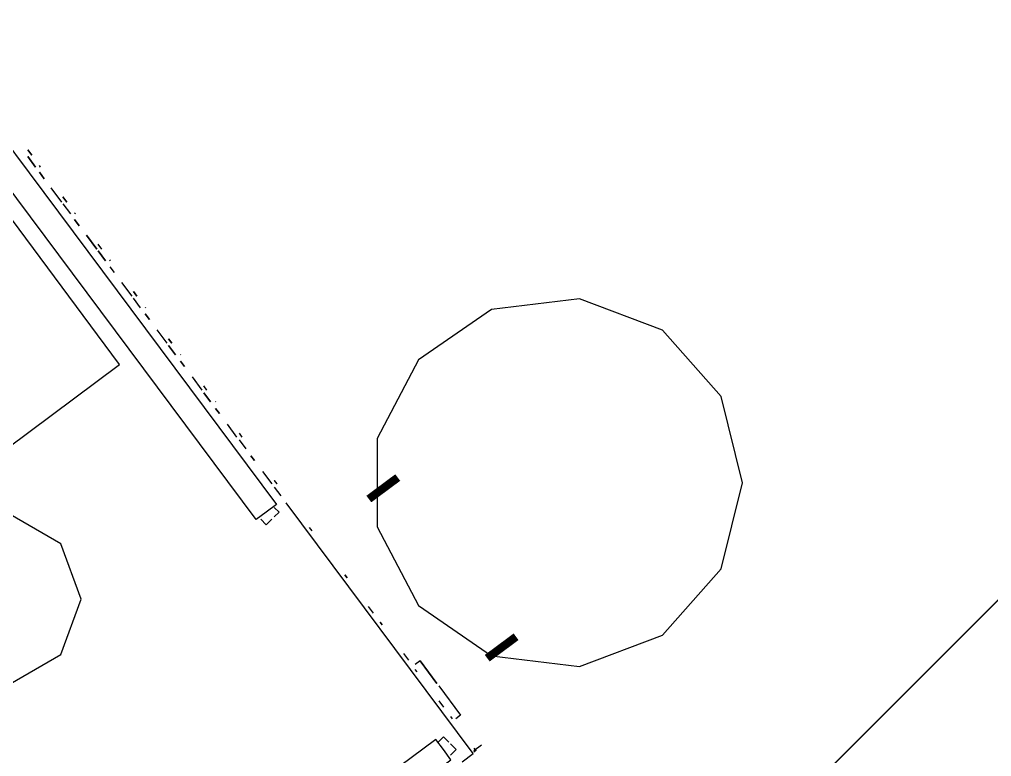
# Model space of a CAD drawing. Extents: x -57244 to 324435, y 15553 to 159369.
# Drawn here: x 171536 to 173833, y 112275 to 114017 of the extents above; entities that cross this region are included whole.
import ezdxf

# ---------------------------------------------------------------- set-up
doc = ezdxf.new("R2010")
doc.units = 0
doc.header["$LTSCALE"] = 2000
doc.header["$MEASUREMENT"] = 0
doc.linetypes.add('HIDDEN', pattern=[0.375, 0.25, -0.125])
doc.layers.add('BASE', color=253, linetype='CONTINUOUS')

msp = doc.modelspace()

# ---------------------------------------------------------------- linework, layer by layer
at = {"layer": 'BASE', "linetype": 'Continuous'}
for p, q in [((175217.9640535425, 114015.2137172002, 500), (173234.2640535425, 112031.5137172003, 500)), ((171555.8440535431, 113709.2537172001, 2043.139999999999), (171565.6440535429, 113696.1137172004, 2043.139999999999)), ((171565.6440535429, 113696.1137172004, 2934.679999999997), (171555.8440535431, 113709.2537172001, 2935.099999999999)), ((171574.3840535389, 113668.3737172005, 2940.859999999997), (171555.8440535431, 113693.2337172003, 2941.639999999999)), ((171555.8440535431, 113693.2337172003, 2941.639999999999), (171574.3840535389, 113668.3737172005, 2940.859999999997)), ((171586.3240535414, 113668.3737172005, 2933.799999999996), (171583.5840535394, 113672.0537172002, 2933.920000000002)), ((171586.3240535414, 113668.3737172005, 2043.139999999999), (171583.5840535394, 113672.0537172002, 2043.139999999999)), ((171583.5840535394, 113656.0137172001, 2940.479999999996), (171595.0640535433, 113640.6337172001, 2939.979999999996)), ((171595.0640535433, 113640.6337172001, 2939.979999999996), (171583.5840535394, 113656.0137172001, 2940.479999999996)), ((171636.4240535404, 113585.1537172004, 2938.239999999998), (171611.3440535424, 113618.7937172004, 2939.299999999996)), ((171636.4240535404, 113585.1537172004, 2938.239999999998), (171611.3440535424, 113618.7937172004, 2939.299999999996)), ((171639.0840535387, 113597.6137172002, 2931.579999999998), (171648.3840535438, 113585.1537172004, 2931.18)), ((171648.3840535438, 113585.1537172004, 2043.139999999999), (171639.0840535387, 113597.6137172002, 2043.139999999999)), ((171639.0840535387, 113581.5937172004, 2938.119999999999), (171657.1040535389, 113557.4137172004, 2937.360000000001)), ((171639.0840535387, 113581.5937172004, 2938.119999999999), (171657.1040535389, 113557.4137172004, 2937.360000000001)), ((171666.8240535407, 113560.4137172003, 2043.139999999999), (171669.0640535424, 113557.4137172004, 2043.139999999999)), ((171669.0640535424, 113557.4137172004, 2930.299999999999), (171666.8240535407, 113560.4137172003, 2930.399999999998)), ((171677.8040535384, 113529.6537172003, 2936.48), (171666.8240535407, 113544.3737172002, 2936.939999999999)), ((171666.8240535407, 113544.3737172002, 2936.939999999999), (171677.8040535384, 113529.6537172003, 2936.48)), ((171719.1640535413, 113474.1737172002, 2934.719999999998), (171694.5640535428, 113507.1737172003, 2935.759999999998)), ((171694.5640535428, 113507.1737172003, 2935.759999999998), (171719.1640535413, 113474.1737172002, 2934.719999999998)), ((171731.1040535438, 113474.1737172002, 2927.679999999997), (171722.3040535391, 113485.9937172002, 2928.039999999997)), ((171731.1240535389, 113474.1737172002, 2043.139999999999), (171722.3040535391, 113485.9937172002, 2043.139999999999)), ((171739.8440535398, 113446.4337172003, 2933.859999999997), (171722.3040535391, 113469.9537172002, 2934.599999999999)), ((171722.3040535391, 113469.9537172002, 2934.599999999999), (171739.8440535398, 113446.4337172003, 2933.859999999997)), ((171751.8040535433, 113446.4337172003, 2926.799999999996), (171750.0440535412, 113448.7737172004, 2926.860000000001)), ((171751.8040535433, 113446.4337172003, 2043.139999999999), (171750.0440535412, 113448.7737172004, 2043.139999999999)), ((171750.0440535412, 113432.7537172002, 2933.420000000002), (171760.5240535384, 113418.6937172003, 2932.979999999996)), ((171750.0440535412, 113432.7537172002, 2933.420000000002), (171760.5240535384, 113418.6937172003, 2932.979999999996)), ((171777.8040535384, 113395.5337172004, 2932.239999999994), (171801.9040535422, 113363.1937172003, 2931.219999999998)), ((171777.8040535384, 113395.5337172004, 2932.239999999994), (171801.9040535422, 113363.1937172003, 2931.219999999998)), ((171813.8440535389, 113363.1937172003, 2043.139999999999), (171805.5440535405, 113374.3537172003, 2043.139999999999)), ((171805.5440535405, 113374.3537172003, 2924.52), (171813.8440535389, 113363.1937172003, 2924.16)), ((171822.5840535407, 113335.4537172004, 2930.34), (171805.5440535405, 113358.3137172003, 2931.059999999998)), ((171822.5840535407, 113335.4537172004, 2930.34), (171805.5440535405, 113358.3137172003, 2931.059999999998)), ((171833.2840535426, 113337.1337172001, 2043.139999999999), (171834.5440535384, 113335.4537172004, 2043.139999999999)), ((171833.2840535426, 113337.1337172001, 2923.339999999997), (171834.5240535433, 113335.4537172004, 2923.279999999999)), ((171843.2640535393, 113307.7137172001, 2929.459999999999), (171833.2840535426, 113321.1137172004, 2929.899999999998)), ((171833.2840535426, 113321.1137172004, 2929.899999999998), (171843.2640535393, 113307.7137172001, 2929.459999999999)), ((171861.0240535388, 113283.8937172001, 2928.719999999998), (171884.6440535431, 113252.2337172003, 2927.720000000001)), ((171861.0240535388, 113283.8937172001, 2928.719999999998), (171884.6440535431, 113252.2337172003, 2927.720000000001)), ((171888.7640535409, 113262.7137172004, 2920.979999999996), (171896.5840535398, 113252.2337172003, 2920.659999999996)), ((171896.5840535398, 113252.2337172003, 2043.139999999999), (171888.7640535409, 113262.7137172004, 2043.139999999999)), ((171888.7640535409, 113246.6937172002, 2927.540000000001), (171905.3240535417, 113224.4937172005, 2926.84)), ((171905.3240535417, 113224.4937172005, 2926.84), (171888.7640535409, 113246.6937172002, 2927.540000000001)), ((171917.2640535384, 113224.4937172005, 2043.139999999999), (171916.504053543, 113225.5137172001, 2043.139999999999)), ((171916.504053543, 113225.4937172002, 2919.82), (171917.2640535384, 113224.4937172005, 2919.779999999999)), ((171916.504053543, 113209.4737172005, 2926.360000000001), (171926.0040535402, 113196.7337172003, 2925.959999999999)), ((171926.0040535402, 113196.7337172003, 2925.959999999999), (171916.504053543, 113209.4737172005, 2926.360000000001)), ((171944.2640535402, 113172.2737172005, 2925.18), (171967.3840535441, 113141.2537172001, 2924.199999999997)), ((171944.2640535402, 113172.2737172005, 2925.18), (171967.3840535441, 113141.2537172001, 2924.199999999997)), ((171979.3240535407, 113141.2537172001, 2917.16), (171972.0040535423, 113151.0737172002, 2917.459999999999)), ((171979.3240535407, 113141.2537172001, 2043.139999999999), (171972.0040535423, 113151.0737172002, 2043.139999999999)), ((171972.0040535423, 113135.0537172003, 2924.019999999997), (171988.0640535426, 113113.5137172003, 2923.339999999997)), ((171988.0640535426, 113113.5137172003, 2923.339999999997), (171972.0040535423, 113135.0537172003, 2924.019999999997)), ((172000.0040535393, 113113.5137172003, 2916.279999999999), (171999.7440535386, 113113.8737172002, 2916.279999999999)), ((172000.0040535393, 113113.5137172003, 2043.139999999999), (171999.7440535386, 113113.8737172002, 2043.139999999999)), ((171999.7440535386, 113097.8337172002, 2922.839999999997), (172008.7440535411, 113085.7737172004, 2922.459999999999)), ((172008.7440535411, 113085.7737172004, 2922.459999999999), (171999.7440535386, 113097.8337172002, 2922.839999999997)), ((172050.104053544, 113030.2737172003, 2920.700000000001), (172027.4840535407, 113060.6337172003, 2921.659999999996)), ((172050.104053544, 113030.2737172003, 2920.700000000001), (172027.4840535407, 113060.6337172003, 2921.659999999996)), ((172055.2240535427, 113039.4537172001, 2043.139999999999), (172062.0640535417, 113030.2737172003, 2043.139999999999)), ((172055.2240535427, 113039.4337172003, 2913.939999999995), (172062.0640535417, 113030.2737172003, 2913.639999999999)), ((172055.2240535427, 113023.4137172004, 2920.479999999996), (172070.8040535435, 113002.5337172004, 2919.82)), ((172055.2240535427, 113023.4137172004, 2920.479999999996), (172070.8040535435, 113002.5337172004, 2919.82)), ((172082.964053539, 112986.2137172001, 2919.299999999999), (172091.4840535421, 112974.7937172002, 2918.939999999999)), ((172091.4840535421, 112974.7937172002, 2918.939999999999), (172082.964053539, 112986.2137172001, 2919.299999999999)), ((172110.724053542, 112948.9937172004, 2918.139999999999), (172132.8440535391, 112919.3137172003, 2917.199999999997)), ((172110.724053542, 112948.9937172004, 2918.139999999999), (172132.8440535391, 112919.3137172003, 2917.199999999997)), ((172138.4640535383, 112927.8137172002, 2910.399999999998), (172144.7840535416, 112919.3137172003, 2910.139999999999)), ((172138.4640535383, 112927.8137172002, 2043.139999999999), (172144.8040535426, 112919.3137172003, 2043.139999999999)), ((172138.4640535383, 112911.7937172004, 2916.959999999999), (172153.5240535435, 112891.5737172004, 2916.319999999996)), ((172138.4640535383, 112911.7937172004, 2916.959999999999), (172153.5240535435, 112891.5737172004, 2916.319999999996)), ((172607.9440535439, 112282.0737172003, 2897.059999999998), (172166.2040535404, 112874.5737172002, 2915.780000000002)), ((172227.5240535426, 112808.3337172004, 2906.639999999999), (172221.6840535387, 112816.1737172003, 2906.880000000001)), ((172227.5240535426, 112808.3337172004, 2043.139999999999), (172221.6840535387, 112816.1737172003, 2043.139999999999)), ((172304.9240535401, 112704.5337172004, 2043.139999999999), (172310.2640535435, 112697.3537172003, 2043.139999999999)), ((172310.2640535435, 112697.3537172003, 2903.120000000003), (172304.9240535401, 112704.5337172004, 2903.359999999997)), ((172360.4040535385, 112630.1137172004, 2901), (172372.32405354, 112614.1337172003, 2900.5)), ((172360.4040535385, 112630.1137172004, 2043.139999999999), (172372.32405354, 112614.1337172003, 2043.139999999999)), ((172393.0040535386, 112586.3937172003, 2043.139999999999), (172388.1440535406, 112592.9137172004, 2043.139999999999)), ((172388.1440535406, 112592.8937172001, 2899.82), (172393.0040535386, 112586.3937172003, 2899.619999999999)), ((172443.6440535399, 112518.4737172005, 2897.479999999996), (172455.04405354, 112503.1537172004, 2896.979999999996)), ((172443.6440535399, 112518.4737172005, 2043.139999999999), (172455.064053541, 112503.1537172004, 2043.139999999999)), ((172482.8440535391, 112501.3337172002, 830), (172522.7240535416, 112447.6737172002, 830)), ((172475.7440535395, 112475.4137172005, 2043.139999999999), (172471.384053542, 112481.2737172002, 2043.139999999999)), ((172475.7440535395, 112475.4137172005, 2896.119999999995), (172471.384053542, 112481.2537172002, 2896.299999999996)), ((172526.8640535403, 112406.8537172005, 2043.139999999999), (172537.8040535419, 112392.1937172004, 2043.139999999999)), ((172526.8640535403, 112406.8337172002, 2893.939999999999), (172537.7840535409, 112392.1937172004, 2893.48)), ((172554.6040535424, 112369.6337172003, 2892.779999999999), (172558.4640535395, 112364.4337172003, 2892.599999999999)), ((172554.6040535424, 112369.6337172003, 2043.139999999999), (172558.4840535404, 112364.4337172003, 2043.139999999999)), ((172610.1040535417, 112289.6937172003, 2029.339999999997), (172628.2240535409, 112303.1937172004, 2029.339999999997)), ((172610.1040535417, 112289.6937172003, 2869.34), (172628.2240535409, 112303.1937172004, 2869.34)), ((172610.1040535417, 112295.2137172001, 2043.139999999999), (172614.4240535432, 112289.3937172001, 2043.139999999999)), ((172612.8640535389, 112287.8337172003, 2884.699999999997), (172610.1040535417, 112285.7737172004, 2884.699999999997)), ((172612.8640535389, 112287.8337172003, 2044.700000000001), (172610.1040535417, 112285.7737172004, 2044.700000000001))]:
    msp.add_line(p, q, dxfattribs=at)
for points, elevation in [([(169086.6840535412, 111777.3737172004), (170710.8440535411, 110150.3937172003), (171353.1440535412, 110150.3937172003), (175783.4640535412, 114580.7137172003), (173841.6240535411, 116525.9337172003)], 800.0000000001819), ([(173841.6240535411, 116525.9337172003), (175783.4640535412, 114580.7137172003), (171353.1440535412, 110150.3937172003), (170710.8440535411, 110150.3937172003), (169086.6840535412, 111777.3737172004)], 800.0000000001819), ([(172138.4640535412, 112841.8737172004), (172149.5840535412, 112852.9937172002), (172138.4640535412, 112864.1137172004)], 4038.440000000002), ([(172132.6640535412, 112836.0737172003), (172119.5840535412, 112822.9937172004), (172106.4840535412, 112836.0737172003)], 4038.440000000002), ([(172522.7240535412, 112447.6737172003), (172482.8440535412, 112501.3337172003), (172471.3840535411, 112492.7937172003)], 850), ([(172526.8640535411, 112442.0937172003), (172578.3040535412, 112372.8937172003), (172566.9240535412, 112364.4337172003)], 850), ([(172526.8640535411, 112442.0937172003), (172578.3040535412, 112372.8937172003), (172566.9240535412, 112364.4337172003)], 830.0000000000073), ([(172550.7040535412, 112308.9537172003), (172537.9240535412, 112321.7337172003), (172525.1240535411, 112308.9537172003)], 4038.459999999999), ([(172554.6040535651, 112278.4337172003), (172567.9240535652, 112291.7337172003), (172554.6040535651, 112305.0537172003)], 4038.46000014625)]:
    msp.add_lwpolyline(points, dxfattribs=dict(at, elevation=elevation))
for points, elevation in [([(171452.0040535415, 112962.9337172003), (171773.0640535414, 113201.5337172003), (171415.1440535415, 113683.0937172003), (171094.1040535415, 113444.4737172003)], 2997.020000001714), ([(171288.0840535411, 112577.7737172003), (171377.3440535411, 112471.4137172003), (171514.0840535411, 112447.2937172003), (171634.3440535411, 112516.7337172003), (171681.8440535411, 112647.2137172003), (171634.3440535411, 112777.6937172003), (171514.0840535411, 112847.1337172003), (171377.3440535411, 112823.0137172003), (171288.0840535411, 112716.6337172004)], 3010.019999999993)]:
    msp.add_lwpolyline(points, close=True, dxfattribs=dict(at, elevation=elevation))
at = {"layer": 'BASE', "linetype": 'HIDDEN', "elevation": 2988.459999999635}
msp.add_lwpolyline([(172381.8040535411, 113027.0737172003), (172381.8040535411, 112817.6737172003), (172479.1240535411, 112632.2537172004), (172651.4440535411, 112513.2937172003), (172859.3240535411, 112488.0537172003), (173055.1240535411, 112562.3137172003), (173193.9840535411, 112719.0537172003), (173244.0840535411, 112922.3737172002), (173193.9840535411, 113125.6937172003), (173055.1240535411, 113282.4337172003), (172859.3240535411, 113356.6737172003), (172651.4440535411, 113331.4337172003), (172479.1240535411, 113212.4937172004)], close=True, dxfattribs=at)
at = {"layer": 'BASE', "linetype": 'Continuous', "const_width": 10, "elevation": 2988.459999999992}
for points in [[(172363.0240535412, 112890.5337172003), (172368.6240535411, 112883.0337172003), (172428.8240535412, 112927.7737172003), (172423.2240535412, 112935.2937172003)], [(172708.4040535412, 112551.5537172003), (172702.8040535412, 112559.0537172003), (172642.6240535411, 112514.3537172003), (172648.2040535412, 112506.8537172002)]]:
    msp.add_lwpolyline(points, close=True, dxfattribs=at)
at = {"layer": 'BASE', "linetype": 'Continuous', "extrusion": (0.01513209997243821, -0.0203030272167526, 0.9996793519105314), "elevation": 3228.385730067364}
msp.add_lwpolyline([(205464.0526941391, -13043.72531469082), (205495.9808384633, -13043.72531469085), (205495.8667071816, -12304.44126713261)], dxfattribs=at)
at = {"layer": 'BASE', "linetype": 'Continuous', "extrusion": (-0.801830865134068, -0.5975509991378312, 0.0002591287940989474), "elevation": -205505.4652771736}
msp.add_lwpolyline([(13101.58824968922, 2943.672482228375), (13109.420286461, 2943.472482221659), (13108.82028926612, 2936.39248198398)], dxfattribs=at)
at = {"layer": 'BASE', "linetype": 'Continuous'}
for points in [[(170862.2640535395, 114495.0737172004, 4041.719999999998), (170883.7040535392, 114511.0537172002, 4068.439999999999), (170907.7240535392, 114528.9737172005, 4038.459999999999), (172143.6040535438, 112870.9137172003, 4038.459999999999), (172119.5840535438, 112852.9937172005, 4068.439999999999), (172095.5440535428, 112835.0737172002, 4038.459999999999), (170862.2640535395, 114489.6337172004, 4038.459999999999)], [(171167.4440535411, 111285.8337172003, 4058.319999999996), (171173.4840535428, 111277.6937172003, 4068.459999999999), (171191.3840535431, 111253.6137172004, 4038.459999999999), (172555.8040535412, 112267.6537172004, 4038.459999999999), (172537.9240535418, 112291.7337172003, 4068.459999999999), (172520.0240535414, 112315.8137172003, 4038.459999999999), (171167.4440535411, 111310.5737172003, 4038.459999999999)]]:
    msp.add_polyline3d(points, dxfattribs=at)

doc.saveas('drawing.dxf')
